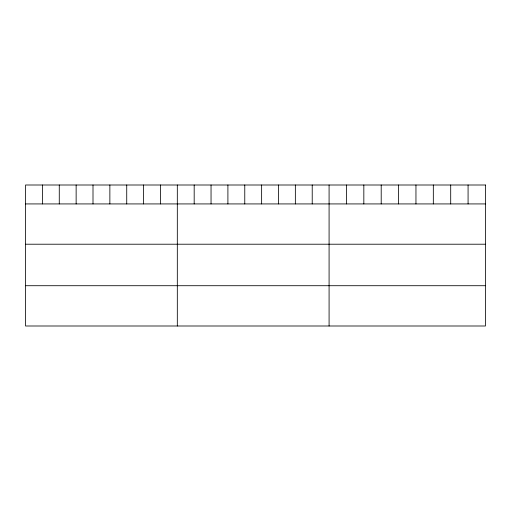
<?xml version="1.0" encoding="UTF-8"?>
<svg xmlns="http://www.w3.org/2000/svg" width="511" height="511" viewBox="0 0 511 511"><rect width="100%" height="100%" fill="white"/><g stroke="black" fill="none" stroke-linecap="round" stroke-linejoin="round"><path stroke-width="0.77" d="M25.55 203.927L485.45 203.927M25.55 244.213L485.45 244.213M25.55 285.713L485.45 285.713M468.076 185.001L468.076 203.927M450.702 185.001L450.702 203.927M433.328 185.001L433.328 203.927M415.954 185.001L415.954 203.927M398.58 185.001L398.58 203.927M381.206 185.001L381.206 203.927M363.832 185.001L363.832 203.927M346.458 185.001L346.458 203.927M329.084 185.001L329.084 325.999M312.221 185.001L312.221 203.927M295.358 185.001L295.358 203.927M278.495 185.001L278.495 203.927M261.632 185.001L261.632 203.927M244.769 185.001L244.769 203.927M227.906 185.001L227.906 203.927M211.043 185.001L211.043 203.927M194.18 185.001L194.18 203.927M177.317 185.001L177.317 325.999M160.454 185.001L160.454 203.927M143.591 185.001L143.591 203.927M126.728 185.001L126.728 203.927M109.865 185.001L109.865 203.927M93.002 185.001L93.002 203.927M76.139 185.001L76.139 203.927M59.276 185.001L59.276 203.927M42.413 185.001L42.413 203.927M485.45 185.001L25.55 185.001L25.55 325.999L485.45 325.999L485.45 185.001"/></g></svg>
